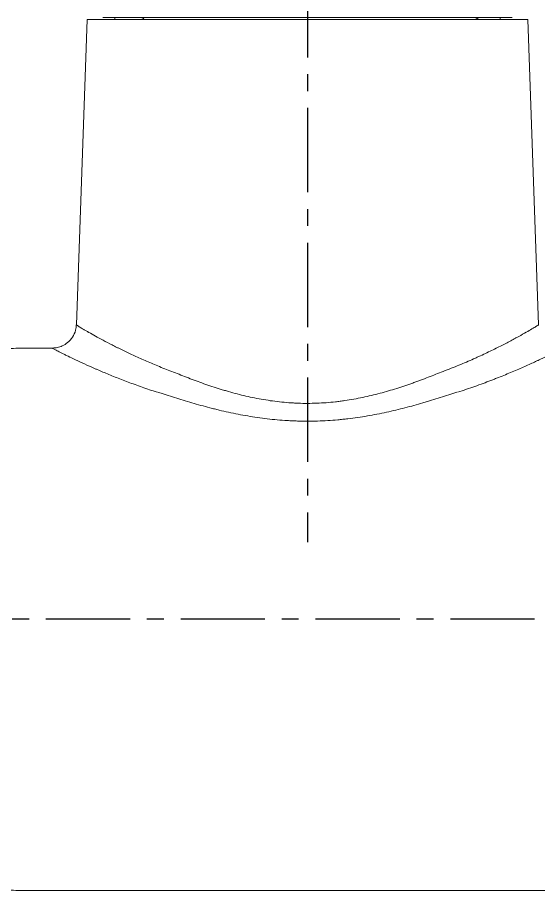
# Model space of a CAD drawing. Extents: x 19044 to 19885, y -10133 to -9539.
# Drawn here: x 19401 to 19455.2, y -9794.8 to -9704.1 of the extents above; entities that cross this region are included whole.
import ezdxf

# ---------------------------------------------------------------- set-up
doc = ezdxf.new("R2010")
doc.units = 0
doc.header["$LTSCALE"] = 7
doc.header["$MEASUREMENT"] = 0
doc.linetypes.add('CENTER', pattern=[2, 1.25, -0.25, 0.25, -0.25])
for name, color, linetype in [('CENTER', 1, 'CENTER'), ('CL', 1, 'CENTER'), ('DWG', 7, 'CONTINUOUS')]:
    doc.layers.add(name, color=color, linetype=linetype)

msp = doc.modelspace()

# ---------------------------------------------------------------- linework, layer by layer
at = {"layer": 'CENTER', "color": 1, "linetype": 'CENTER'}
msp.add_line((19818.742, -9766.583), (19360.651, -9766.583), dxfattribs=at)
at = {"layer": 'CL'}
msp.add_line((19431.151, -9671.483), (19431.151, -9758.579), dxfattribs=at)
at = {"layer": 'DWG', "linetype": 'Continuous', "lineweight": 18}
for p, q in [((19409.901, -9704.083), (19438.766, -9704.083)), ((19411.151, -9704.083), (19411.151, -9704.283)), ((19452.401, -9704.083), (19438.766, -9704.083)), ((19451.151, -9704.283), (19451.151, -9704.083)), ((19408.266, -9704.283), (19407.158, -9736.007)), ((19408.266, -9704.283), (19454.036, -9704.283)), ((19455.144, -9736.008), (19454.036, -9704.283)), ((19404.704, -9738.414), (19401.552, -9738.414)), ((19401.552, -9794.752), (19507.951, -9794.752))]:
    msp.add_line(p, q, dxfattribs=at)
for points in [[(19414.176, -9704.155), (19414.065, -9704.219), (19413.954, -9704.283)], [(19448.608, -9704.283), (19448.781, -9704.183), (19448.954, -9704.083)]]:
    msp.add_open_spline(points, degree=2, dxfattribs=at)
at = {"layer": 'DWG', "linetype": 'Continuous', "lineweight": 13}
for points, knots in [([(19407.158, -9736.003), (19407.158, -9736.004), (19407.16, -9736.006), (19407.173, -9736.021), (19407.209, -9736.047), (19407.33, -9736.126), (19407.415, -9736.179), (19407.633, -9736.312), (19407.766, -9736.392), (19408.001, -9736.53), (19408.086, -9736.579), (19408.221, -9736.657), (19408.268, -9736.684), (19408.34, -9736.725), (19408.365, -9736.739), (19408.415, -9736.768), (19408.641, -9736.897), (19408.894, -9737.039), (19409.386, -9737.31), (19409.652, -9737.454), (19410.225, -9737.759), (19410.532, -9737.92), (19411.023, -9738.171), (19411.191, -9738.256), (19411.408, -9738.365), (19411.452, -9738.387), (19411.54, -9738.431), (19411.585, -9738.453), (19411.718, -9738.519), (19411.809, -9738.564), (19412.265, -9738.787), (19412.647, -9738.969), (19413.442, -9739.338), (19413.856, -9739.525), (19414.716, -9739.9), (19415.162, -9740.089), (19416.087, -9740.464), (19416.567, -9740.651), (19417.064, -9740.836)], [0, 0, 0, 0, 0.017924, 0.017924, 0.099764, 0.099764, 0.181603, 0.181603, 0.263443, 0.263443, 0.304363, 0.304363, 0.324823, 0.324823, 0.335053, 0.335053, 0.345283, 0.427122, 0.427122, 0.508962, 0.508962, 0.590802, 0.590802, 0.631721, 0.631721, 0.641951, 0.641951, 0.652181, 0.652181, 0.672641, 0.672641, 0.754481, 0.754481, 0.836321, 0.836321, 0.91816, 0.91816, 1, 1, 1, 1]), ([(19445.238, -9740.836), (19445.809, -9740.624), (19446.358, -9740.409), (19447.414, -9739.975), (19447.921, -9739.757), (19448.469, -9739.513), (19448.59, -9739.459), (19448.71, -9739.405), (19448.889, -9739.324), (19449.241, -9739.163), (19449.579, -9739.004), (19450.238, -9738.691), (19450.652, -9738.487), (19451.433, -9738.094), (19451.799, -9737.905), (19452.312, -9737.635), (19452.477, -9737.547), (19452.674, -9737.44), (19452.714, -9737.419), (19452.791, -9737.377), (19452.83, -9737.356), (19452.943, -9737.294), (19453.017, -9737.254), (19453.378, -9737.056), (19453.637, -9736.911), (19454.095, -9736.65), (19454.295, -9736.534), (19454.634, -9736.334), (19454.773, -9736.249), (19454.895, -9736.174), (19454.907, -9736.166), (19454.932, -9736.151), (19454.968, -9736.128), (19455.04, -9736.082), (19455.084, -9736.053), (19455.131, -9736.019), (19455.144, -9736.007), (19455.144, -9736.003)], [0, 0, 0, 0, 0.093992, 0.093992, 0.187983, 0.187983, 0.199732, 0.211481, 0.211481, 0.234979, 0.281975, 0.281975, 0.375966, 0.375966, 0.469958, 0.469958, 0.516954, 0.516954, 0.528703, 0.528703, 0.540452, 0.540452, 0.56395, 0.56395, 0.657941, 0.657941, 0.751933, 0.751933, 0.845925, 0.845925, 0.857673, 0.857673, 0.869422, 0.89292, 0.939916, 0.939916, 1, 1, 1, 1]), ([(19415.55, -9743.002), (19415.012, -9742.829), (19414.492, -9742.653), (19413.487, -9742.301), (19413.001, -9742.124), (19412.063, -9741.771), (19411.611, -9741.595), (19410.741, -9741.247), (19410.323, -9741.075), (19409.721, -9740.821), (19409.525, -9740.737), (19409.285, -9740.634), (19409.237, -9740.613), (19409.143, -9740.572), (19409.002, -9740.511), (19408.864, -9740.451), (19408.412, -9740.251), (19408.072, -9740.098), (19407.437, -9739.807), (19407.142, -9739.669), (19406.596, -9739.41), (19406.346, -9739.289), (19406.062, -9739.151), (19406.007, -9739.123), (19405.9, -9739.07), (19405.848, -9739.045), (19405.696, -9738.97), (19405.602, -9738.922), (19405.34, -9738.79), (19405.192, -9738.714), (19404.949, -9738.586), (19404.854, -9738.535), (19404.718, -9738.458), (19404.677, -9738.433), (19404.661, -9738.419), (19404.66, -9738.417), (19404.66, -9738.415), (19404.662, -9738.414), (19404.664, -9738.414)], [0, 0, 0, 0, 0.080386, 0.080386, 0.160772, 0.160772, 0.241158, 0.241158, 0.321543, 0.321543, 0.361736, 0.361736, 0.371785, 0.371785, 0.381833, 0.401929, 0.401929, 0.482315, 0.482315, 0.562701, 0.562701, 0.643087, 0.643087, 0.663183, 0.663183, 0.68328, 0.68328, 0.723473, 0.723473, 0.803859, 0.803859, 0.884244, 0.884244, 0.96463, 0.96463, 0.984727, 0.984727, 1, 1, 1, 1]), ([(19457.637, -9738.414), (19457.651, -9738.413), (19457.638, -9738.425), (19457.574, -9738.464), (19457.542, -9738.483), (19457.479, -9738.518), (19457.444, -9738.537), (19457.404, -9738.558), (19457.377, -9738.573), (19457.362, -9738.581), (19457.227, -9738.653), (19457.071, -9738.734), (19456.694, -9738.926), (19456.471, -9739.037), (19455.961, -9739.287), (19455.674, -9739.426), (19455.274, -9739.615), (19455.192, -9739.654), (19455.066, -9739.713), (19455.023, -9739.733), (19454.937, -9739.773), (19454.72, -9739.874), (19454.492, -9739.978), (19453.926, -9740.236), (19453.521, -9740.415), (19452.661, -9740.788), (19452.205, -9740.981), (19451.482, -9741.278), (19451.235, -9741.378), (19450.854, -9741.529), (19450.725, -9741.58), (19450.53, -9741.656), (19450.464, -9741.682), (19450.332, -9741.733), (19450.266, -9741.758), (19449.667, -9741.988), (19449.114, -9742.194), (19447.965, -9742.601), (19447.369, -9742.803), (19446.752, -9743.002)], [0, 0, 0, 0, 0.079422, 0.079422, 0.125451, 0.125451, 0.148465, 0.159973, 0.159973, 0.17148, 0.17148, 0.263538, 0.263538, 0.355595, 0.355595, 0.447653, 0.447653, 0.470668, 0.470668, 0.482175, 0.482175, 0.493682, 0.539711, 0.539711, 0.631769, 0.631769, 0.723827, 0.723827, 0.769856, 0.769856, 0.79287, 0.79287, 0.804377, 0.804377, 0.815884, 0.815884, 0.907942, 0.907942, 1, 1, 1, 1]), ([(19417.064, -9740.836), (19417.563, -9741.04), (19418.073, -9741.244), (19419.117, -9741.647), (19419.651, -9741.847), (19420.745, -9742.236), (19421.304, -9742.426), (19422.022, -9742.652), (19422.166, -9742.697), (19422.384, -9742.763), (19422.457, -9742.785), (19422.604, -9742.829), (19422.969, -9742.937), (19423.338, -9743.04), (19424.229, -9743.278), (19424.831, -9743.422), (19426.052, -9743.677), (19426.67, -9743.788), (19427.926, -9743.97), (19428.563, -9744.041), (19429.291, -9744.094), (19429.372, -9744.1), (19429.535, -9744.111), (19429.616, -9744.115), (19429.861, -9744.129), (19430.349, -9744.152), (19430.837, -9744.16), (19431.81, -9744.16), (19432.456, -9744.136), (19433.424, -9744.064), (19433.745, -9744.034), (19434.228, -9743.981), (19434.388, -9743.962), (19434.629, -9743.931), (19434.709, -9743.92), (19434.869, -9743.898), (19434.948, -9743.887), (19435.663, -9743.783), (19436.286, -9743.671), (19437.506, -9743.414), (19438.104, -9743.27), (19439.279, -9742.956), (19439.856, -9742.786), (19440.99, -9742.428), (19441.547, -9742.24), (19442.232, -9741.996), (19442.368, -9741.947), (19442.64, -9741.848), (19442.775, -9741.798), (19443.178, -9741.648), (19443.444, -9741.547), (19444.23, -9741.244), (19444.74, -9741.04), (19445.238, -9740.836)], [0, 0, 0, 0, 0.0625, 0.0625, 0.125, 0.125, 0.1875, 0.1875, 0.203125, 0.203125, 0.210938, 0.210938, 0.21875, 0.25, 0.25, 0.3125, 0.3125, 0.375, 0.375, 0.4375, 0.4375, 0.445313, 0.445313, 0.453125, 0.453125, 0.46875, 0.5, 0.5, 0.5625, 0.5625, 0.59375, 0.59375, 0.609375, 0.609375, 0.617188, 0.617188, 0.625, 0.625, 0.6875, 0.6875, 0.75, 0.75, 0.8125, 0.8125, 0.875, 0.875, 0.890625, 0.890625, 0.90625, 0.90625, 0.9375, 0.9375, 1, 1, 1, 1]), ([(19446.673, -9742.99), (19446.392, -9743.084), (19446.107, -9743.179), (19445.53, -9743.368), (19444.947, -9743.557), (19444.351, -9743.743), (19443.975, -9743.858), (19443.899, -9743.881), (19443.747, -9743.927), (19443.52, -9743.995), (19443.291, -9744.063), (19442.525, -9744.286), (19441.904, -9744.458), (19440.644, -9744.784), (19440.005, -9744.937), (19438.708, -9745.22), (19438.049, -9745.349), (19436.712, -9745.578), (19436.033, -9745.677), (19435.256, -9745.768), (19435.17, -9745.778), (19434.996, -9745.798), (19434.909, -9745.807), (19434.649, -9745.834), (19434.127, -9745.884), (19433.605, -9745.923), (19432.559, -9745.986), (19431.86, -9746.007), (19430.81, -9746.007), (19430.459, -9746.002), (19429.933, -9745.987), (19429.757, -9745.98), (19429.493, -9745.968), (19429.406, -9745.964), (19429.23, -9745.955), (19428.442, -9745.911), (19427.664, -9745.841), (19426.297, -9745.681), (19425.621, -9745.583), (19424.284, -9745.355), (19423.623, -9745.226), (19422.641, -9745.013), (19422.315, -9744.938), (19421.91, -9744.841), (19421.83, -9744.822), (19421.668, -9744.783), (19421.587, -9744.763), (19421.346, -9744.703), (19421.186, -9744.662), (19420.389, -9744.456), (19419.765, -9744.283), (19418.542, -9743.926), (19417.943, -9743.742), (19417.062, -9743.462), (19416.771, -9743.368), (19416.34, -9743.226), (19416.197, -9743.179), (19415.912, -9743.084), (19415.77, -9743.037), (19415.629, -9742.99)], [0, 0, 0, 0, 0.03125, 0.03125, 0.0625, 0.09375, 0.09375, 0.101563, 0.101563, 0.109375, 0.125, 0.125, 0.1875, 0.1875, 0.25, 0.25, 0.3125, 0.3125, 0.375, 0.375, 0.382813, 0.382813, 0.390625, 0.390625, 0.40625, 0.4375, 0.4375, 0.5, 0.5, 0.53125, 0.53125, 0.546875, 0.546875, 0.554688, 0.554688, 0.5625, 0.625, 0.625, 0.6875, 0.6875, 0.75, 0.75, 0.78125, 0.78125, 0.789063, 0.789063, 0.796875, 0.796875, 0.8125, 0.8125, 0.875, 0.875, 0.9375, 0.9375, 0.96875, 0.96875, 0.984375, 0.984375, 1, 1, 1, 1])]:
    msp.add_open_spline(points, degree=3, knots=knots, dxfattribs=at)
at = {"layer": 'DWG', "linetype": 'Continuous', "lineweight": 18}
for points, knots in [([(19407.139, -9736.004), (19407.141, -9736.198), (19407.093, -9736.641), (19406.791, -9737.298), (19406.297, -9737.851), (19405.732, -9738.202), (19405.194, -9738.376), (19404.86, -9738.411), (19404.705, -9738.413)], [0, 0, 0, 0, 0.149212, 0.3539, 0.55669, 0.726838, 0.874939, 1, 1, 1, 1]), ([(19401.555, -9738.414), (19401.486, -9738.414), (19401.417, -9738.415), (19400.7, -9738.425), (19399.388, -9738.528), (19398.043, -9738.8), (19397.277, -9738.999), (19397.191, -9739.022), (19397.021, -9739.069), (19396.765, -9739.141), (19396.166, -9739.323), (19395.651, -9739.502), (19394.619, -9739.888), (19393.237, -9740.482), (19391.845, -9741.231), (19390.448, -9742.058), (19389.748, -9742.51), (19389.045, -9743.001)], [0, 0, 0, 0, 0.017521, 0.017521, 0.181267, 0.345014, 0.345014, 0.365482, 0.365482, 0.385951, 0.426887, 0.50876, 0.50876, 0.672507, 0.836253, 0.836253, 1, 1, 1, 1]), ([(19389.045, -9790.164), (19389.746, -9790.655), (19390.447, -9791.107), (19391.846, -9791.935), (19392.544, -9792.311), (19393.415, -9792.732), (19393.589, -9792.814), (19393.937, -9792.973), (19394.458, -9793.203), (19395.322, -9793.55), (19396.009, -9793.788), (19396.523, -9793.951), (19396.779, -9794.029), (19397.035, -9794.101), (19397.205, -9794.147), (19397.29, -9794.17), (19398.055, -9794.369), (19399.399, -9794.639), (19400.708, -9794.741), (19401.422, -9794.751), (19401.488, -9794.752), (19401.555, -9794.752)], [0, 0, 0, 0, 0.163834, 0.163834, 0.327667, 0.327667, 0.368626, 0.368626, 0.409584, 0.491501, 0.573418, 0.573418, 0.614376, 0.634856, 0.634856, 0.655335, 0.655335, 0.819169, 0.983002, 0.983002, 1, 1, 1, 1])]:
    msp.add_open_spline(points, degree=3, knots=knots, dxfattribs=at)

doc.saveas('drawing.dxf')
